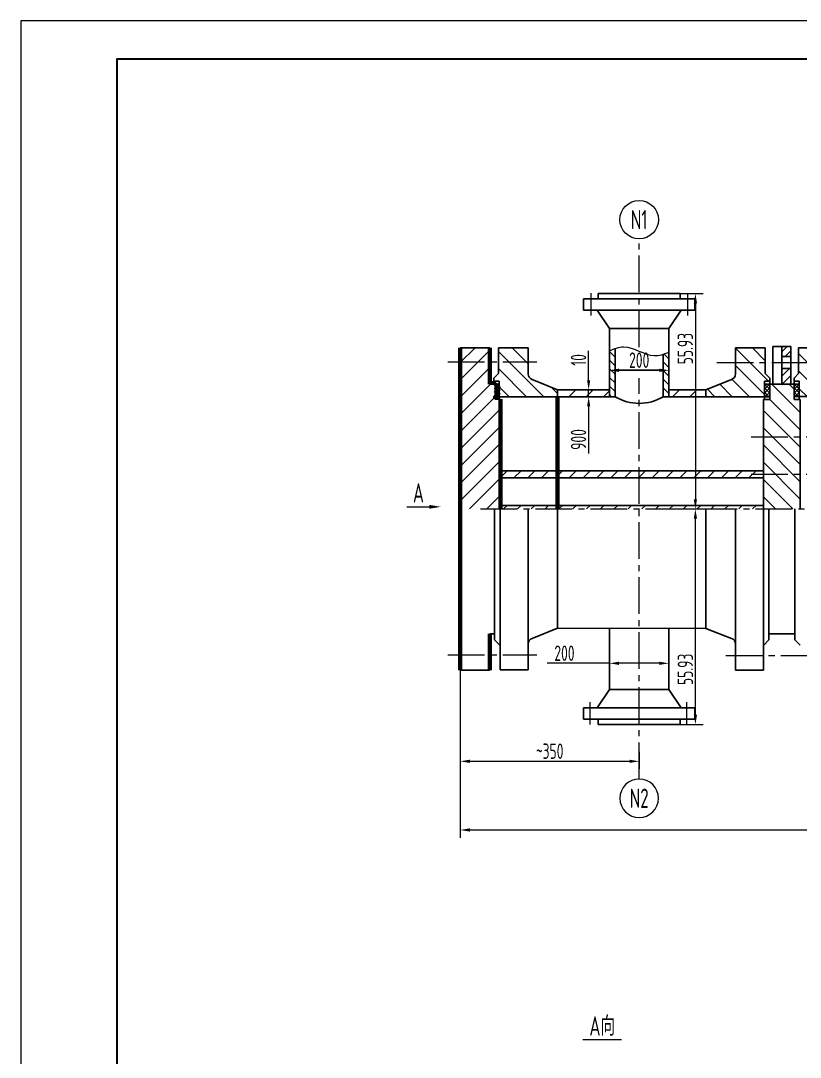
# Model space of a CAD drawing. Header units: millimetres. Extents: x 5765 to 6606, y -201 to 393.
# Drawn here: x 5765 to 5967.6, y 124.3 to 393.4 of the extents above; entities that cross this region are included whole.
import ezdxf
from ezdxf.enums import TextEntityAlignment as Align

# ---------------------------------------------------------------- set-up
doc = ezdxf.new("R2010")
doc.units = ezdxf.units.MM
doc.linetypes.add('CENTER2', pattern=[28.575, 19.05, -3.175, 3.175, -3.175])
for name, color, linetype, lineweight in [('1粗实线', 7, 'Continuous', 35), ('2细实线', 3, 'Continuous', 13), ('3中心线', 1, 'CENTER2', 13), ('6剖面线', 6, 'Continuous', 13), ('6（图框层）', 7, 'Continuous', 100), ('7文本', 2, 'Continuous', 13), ('8标注', 3, 'Continuous', 13), ('9图表', 4, 'Continuous', 13)]:
    doc.layers.add(name, color=color, linetype=linetype, lineweight=lineweight)
doc.styles.add('lanpec', font='bpec_e.shx', dxfattribs={"width": 0.75, "bigfont": 'hztxt.shx'})
doc.styles.add('lanpec-dim', font='bpec_e.shx', dxfattribs={"width": 0.75})
doc.dimstyles.new('lanpec', dxfattribs={"dimtxt": 4, "dimasz": 2.5, "dimexe": 2, "dimexo": 0, "dimtad": 1, "dimdsep": 46, "dimtxsty": 'lanpec-dim', "dimcen": 2.5, "dimclrd": 256, "dimclre": 256, "dimclrt": 256, "dimazin": 0, "dimtfac": 1, "dimtmove": 0, "dimatfit": 3, "dimfxl": 1, "dimlwd": -1, "dimlwe": -1, "dimarcsym": 0})
doc.dimstyles.new('lanpec$0', dxfattribs={"dimscale": 10, "dimtxt": 4, "dimasz": 2.5, "dimexe": 2, "dimexo": 0, "dimtad": 1, "dimdec": 1, "dimdsep": 46, "dimtxsty": 'lanpec-dim', "dimcen": 0.09, "dimclrd": 256, "dimclre": 256, "dimclrt": 256, "dimadec": 1, "dimazin": 0, "dimtfac": 0.707, "dimtdec": 1, "dimtmove": 0, "dimatfit": 3, "dimfxl": 1, "dimarcsym": 0})
doc.dimstyles.new('lanpec--', dxfattribs={"dimtxt": 4, "dimasz": 2.5, "dimexe": 2, "dimexo": 1, "dimtad": 1, "dimdsep": 46, "dimtxsty": 'lanpec-dim', "dimcen": 2.5, "dimse2": 1, "dimsd2": 1, "dimclrd": 256, "dimclre": 256, "dimclrt": 256, "dimadec": 0, "dimazin": 0, "dimtfac": 1, "dimtmove": 0, "dimatfit": 3, "dimfxl": 1, "dimtfill": 1, "dimlwd": -1, "dimlwe": -1, "dimarcsym": 0})

# ---------------------------------------------------------------- blocks, each defined once
blk = doc.blocks.new('A1')
at = {"layer": '1粗实线'}
blk.add_lwpolyline([(-816, 10), (-10, 10), (-10, 584), (-816, 584)], close=True, dxfattribs=at)
at = {"layer": '9图表'}
blk.add_lwpolyline([(-841, 0), (0, 0), (0, 594), (-841, 594)], close=True, dxfattribs=at)
blk = doc.blocks.new('*U39')
at = {"layer": '2细实线'}
blk.add_line((-5, 0), (5, 0), dxfattribs=at)
at = {"layer": '7文本', "style": 'lanpec', "width": 0.75}
for tag, height, p in [('节点图名称', 5, (0, 3.5)), ('比例', 4, (0, -3.25))]:
    blk.add_attdef(tag, text='', height=height, dxfattribs=at).set_placement(p, align=Align.MIDDLE_CENTER)
blk = doc.blocks.new('*X29')
for p, q in [((117.47, 219.29), (118.39, 220.21)), ((118.04, 218.45), (119.01, 219.42))]:
    blk.add_line(p, q)
blk = doc.blocks.new('*X30')
for p, q in [((117.47, 215.05), (118.81, 216.39)), ((117.52, 213.69), (119.01, 215.18)), ((118.94, 213.69), (119.01, 213.76))]:
    blk.add_line(p, q)
blk = doc.blocks.new('*D58')
at = {"layer": '8标注', "transparency": 16777216}
for p, q in [((5879.21, 224.85), (5879.21, 199.16)), ((5925.7, 203.65), (5925.7, 199.16)), ((5881.71, 201.16), (5923.2, 201.16))]:
    blk.add_line(p, q, dxfattribs=at)
for points in [[(5881.71, 201.58), (5881.71, 200.74), (5879.21, 201.16)], [(5923.2, 201.58), (5923.2, 200.74), (5925.7, 201.16)]]:
    blk.add_solid(points, dxfattribs=at)
at = {"layer": 'Defpoints', "color": 0, "transparency": 16777216}
for p in [(5879.21, 224.85), (5925.7, 203.65), (5925.7, 201.16)]:
    blk.add_point(p, dxfattribs=at)
at = {"layer": '8标注', "transparency": 16777216, "insert": (5902.45, 203.78), "char_height": 4, "attachment_point": 5, "style": 'lanpec-dim'}
blk.add_mtext('~350', dxfattribs=at)
blk = doc.blocks.new('*D60')
at = {"layer": '8标注', "transparency": 16777216}
for p, q in [((5879.21, 224.85), (5879.21, 181.33)), ((6321.53, 212.74), (6321.53, 181.33)), ((5881.71, 183.33), (6319.03, 183.33))]:
    blk.add_line(p, q, dxfattribs=at)
for points in [[(5881.71, 183.75), (5881.71, 182.91), (5879.21, 183.33)], [(6319.03, 183.75), (6319.03, 182.91), (6321.53, 183.33)]]:
    blk.add_solid(points, dxfattribs=at)
at = {"layer": 'Defpoints', "color": 0, "transparency": 16777216}
for p in [(5879.21, 224.85), (6321.53, 212.74), (6321.53, 183.33)]:
    blk.add_point(p, dxfattribs=at)
at = {"layer": '8标注', "transparency": 16777216, "insert": (6100.37, 185.96), "char_height": 4, "attachment_point": 5, "style": 'lanpec-dim'}
blk.add_mtext('6286.74', dxfattribs=at)
blk = doc.blocks.new('*D61')
at = {"layer": '8标注', "transparency": 16777216}
for p, q in [((5917.98, 302.67), (5917.98, 304.67)), ((5933.42, 302.65), (5933.42, 304.67)), ((5930.92, 302.67), (5920.48, 302.67))]:
    blk.add_line(p, q, dxfattribs=at)
for points in [[(5920.48, 303.09), (5920.48, 302.25), (5917.98, 302.67)], [(5930.92, 303.09), (5930.92, 302.25), (5933.42, 302.67)]]:
    blk.add_solid(points, dxfattribs=at)
at = {"layer": 'Defpoints', "color": 0, "transparency": 16777216}
for p in [(5917.98, 302.67), (5917.98, 302.67), (5933.42, 302.65)]:
    blk.add_point(p, dxfattribs=at)
at = {"layer": '8标注', "transparency": 16777216, "insert": (5925.7, 305.3), "char_height": 4, "attachment_point": 5, "style": 'lanpec-dim'}
blk.add_mtext('200', dxfattribs=at)
blk = doc.blocks.new('*D62')
at = {"layer": '8标注', "transparency": 16777216}
for p, q in [((5917.98, 226.6), (5901.8, 226.6)), ((5917.98, 225.6), (5917.98, 228.6)), ((5930.92, 226.6), (5920.48, 226.6)), ((5933.42, 226.6), (5933.42, 228.6))]:
    blk.add_line(p, q, dxfattribs=at)
for points in [[(5920.48, 227.02), (5920.48, 226.18), (5917.98, 226.6)], [(5930.92, 227.02), (5930.92, 226.18), (5933.42, 226.6)]]:
    blk.add_solid(points, dxfattribs=at)
at = {"layer": 'Defpoints', "color": 0, "transparency": 16777216}
for p in [(5917.98, 226.6), (5933.42, 226.6), (5917.98, 225.6)]:
    blk.add_point(p, dxfattribs=at)
at = {"layer": '8标注', "transparency": 16777216, "insert": (5906.29, 229.22), "char_height": 4, "attachment_point": 5, "style": 'lanpec-dim'}
blk.add_mtext('200', dxfattribs=at)
blk = doc.blocks.new('*D63')
at = {"layer": '8标注', "transparency": 16777216}
for p, q in [((5912.57, 300.1), (5912.57, 307.72)), ((5912.57, 297.6), (5910.57, 297.6)), ((5912.57, 295.8), (5912.57, 297.6)), ((5912.57, 295.8), (5910.57, 295.8)), ((5912.57, 293.3), (5912.57, 290.8))]:
    blk.add_line(p, q, dxfattribs=at)
for points in [[(5912.15, 300.1), (5912.99, 300.1), (5912.57, 297.6)], [(5912.15, 293.3), (5912.99, 293.3), (5912.57, 295.8)]]:
    blk.add_solid(points, dxfattribs=at)
at = {"layer": 'Defpoints', "color": 0, "transparency": 16777216}
for p in [(5912.57, 297.6), (5912.57, 295.8), (5912.57, 295.8)]:
    blk.add_point(p, dxfattribs=at)
at = {"layer": '8标注', "transparency": 16777216, "insert": (5909.94, 305.37), "char_height": 4, "attachment_point": 5, "rotation": 90, "style": 'lanpec-dim'}
blk.add_mtext('10', dxfattribs=at)
blk = doc.blocks.new('*D64')
at = {"layer": '8标注', "transparency": 16777216}
for p, q in [((5914.18, 295.8), (5910.57, 295.8)), ((5912.57, 293.3), (5912.57, 281.1))]:
    blk.add_line(p, q, dxfattribs=at)
blk.add_solid([(5912.15, 293.3), (5912.99, 293.3), (5912.57, 295.8)], dxfattribs=at)
at = {"layer": 'Defpoints', "color": 0, "transparency": 16777216}
for p in [(5915.18, 295.8), (5912.57, 261.26), (5915.18, 261.26)]:
    blk.add_point(p, dxfattribs=at)
at = {"layer": '8标注', "transparency": 16777216, "insert": (5909.94, 284.72), "char_height": 4, "attachment_point": 5, "rotation": 90, "style": 'lanpec-dim', "bg_fill": 3, "box_fill_scale": 1.1, "bg_fill_color": 256, "bg_fill_true_color": 13158600, "bg_fill_transparency": 0}
blk.add_mtext('900', dxfattribs=at)
blk = doc.blocks.new('*X76')
for p, q in [((114.44, 233.24), (115.33, 234.12)), ((114.44, 233.94), (114.62, 234.12)), ((114.44, 232.53), (115.36, 233.45)), ((115.36, 232.54), (114.44, 233.45)), ((115.36, 233.24), (114.48, 234.12)), ((115.36, 233.95), (115.19, 234.12)), ((115.17, 232.02), (114.44, 232.75)), ((114.46, 232.02), (114.44, 232.04)), ((114.64, 232.02), (115.36, 232.74))]:
    blk.add_line(p, q)
blk = doc.blocks.new('*D78')
at = {"layer": '8标注', "transparency": 16777216}
for p, q in [((5936.31, 322.6), (5942.31, 322.6)), ((5940.31, 320.1), (5940.31, 269.17)), ((5936.31, 266.67), (5942.31, 266.67))]:
    blk.add_line(p, q, dxfattribs=at)
for points in [[(5939.89, 320.1), (5940.73, 320.1), (5940.31, 322.6)], [(5939.89, 269.17), (5940.73, 269.17), (5940.31, 266.67)]]:
    blk.add_solid(points, dxfattribs=at)
at = {"layer": 'Defpoints', "color": 0, "transparency": 16777216}
for p in [(5936.31, 322.6), (5936.31, 266.67), (5940.31, 266.67)]:
    blk.add_point(p, dxfattribs=at)
at = {"layer": '8标注', "transparency": 16777216, "insert": (5937.69, 308.31), "char_height": 4, "attachment_point": 5, "rotation": 90, "style": 'lanpec-dim'}
blk.add_mtext('55.93', dxfattribs=at)
blk = doc.blocks.new('*D79')
at = {"layer": '8标注', "transparency": 16777216}
for p, q in [((5936.31, 266.67), (5942.31, 266.67)), ((5940.31, 213.24), (5940.31, 264.17)), ((5936.31, 210.74), (5942.31, 210.74))]:
    blk.add_line(p, q, dxfattribs=at)
for points in [[(5939.89, 264.17), (5940.73, 264.17), (5940.31, 266.67)], [(5939.89, 213.24), (5940.73, 213.24), (5940.31, 210.74)]]:
    blk.add_solid(points, dxfattribs=at)
at = {"layer": 'Defpoints', "color": 0, "transparency": 16777216}
for p in [(5936.31, 266.67), (5940.31, 266.67), (5936.31, 210.74)]:
    blk.add_point(p, dxfattribs=at)
at = {"layer": '8标注', "transparency": 16777216, "insert": (5937.69, 225.03), "char_height": 4, "attachment_point": 5, "rotation": 90, "style": 'lanpec-dim'}
blk.add_mtext('55.93', dxfattribs=at)
blk = doc.blocks.new('管口号')
at = {"layer": '2细实线'}
blk.add_circle((0, 5), 5, dxfattribs=at)
at = {"layer": '7文本', "style": 'lanpec', "width": 0.75}
blk.add_attdef('N', text='', height=5, dxfattribs=at).set_placement((0, 5), align=Align.MIDDLE_CENTER)
blk = doc.blocks.new('*D82')
at = {"layer": '8标注', "transparency": 16777216}
for p, q in [((5917.99, 302.69), (5917.99, 304.69)), ((5933.43, 302.67), (5933.43, 304.69)), ((5930.93, 302.69), (5920.49, 302.69))]:
    blk.add_line(p, q, dxfattribs=at)
for points in [[(5920.49, 303.11), (5920.49, 302.27), (5917.99, 302.69)], [(5930.93, 303.11), (5930.93, 302.27), (5933.43, 302.69)]]:
    blk.add_solid(points, dxfattribs=at)
at = {"layer": 'Defpoints', "color": 0, "transparency": 16777216}
for p in [(5917.99, 302.69), (5917.99, 302.69), (5933.43, 302.67)]:
    blk.add_point(p, dxfattribs=at)
at = {"layer": '8标注', "transparency": 16777216, "insert": (5925.71, 305.32), "char_height": 4, "attachment_point": 5, "style": 'lanpec-dim'}
blk.add_mtext('200', dxfattribs=at)

msp = doc.modelspace()

# ---------------------------------------------------------------- hatches: boundary and pattern name
at = {"layer": '6剖面线'}
h = msp.add_hatch(dxfattribs=at)
h.set_pattern_fill('ANSI31', color=256, style=0)
h.set_pattern_definition([(45, (4627.364, 3340.9113), (-2.245064, 2.245064), [])])
h.paths.add_polyline_path([(5889.672, 295.217), (5888.303, 295.217), (5888.303, 295.965), (5888.303, 299.117), (5886.935, 299.117), (5886.935, 308.526), (5879.21, 308.526), (5879.21, 266.688), (5889.672, 266.688)])
h = msp.add_hatch(dxfattribs=at)
h.set_pattern_fill('ANSI31', color=256, angle=90, style=0)
h.set_pattern_definition([(135, (-666003.6124, -311950.4347), (-2.24506403, -2.24506403), [])])
h.paths.add_polyline_path([(5889.116, 308.526), (5896.841, 308.526), (5896.841, 304.716), (5889.116, 304.716)])
edge = h.paths.add_edge_path()
edge.add_line((5887.958, 300.678), (5889.116, 301.836))
edge.add_line((5889.116, 301.836), (5889.116, 304.716))
edge.add_line((5889.116, 304.716), (5896.841, 304.716))
edge.add_line((5896.841, 304.716), (5896.841, 301.74))
edge.add_arc((5898.341, 301.74), 1.5, 540, 612.49311)
edge.add_line((5897.89, 300.309), (5904.511, 297.621))
edge.add_line((5904.511, 297.621), (5904.511, 295.821))
edge.add_line((5904.511, 295.821), (5889.327, 295.821))
edge.add_line((5889.327, 295.821), (5889.327, 299.848))
edge.add_line((5889.327, 299.848), (5887.958, 299.848))
edge.add_line((5887.958, 299.848), (5887.958, 300.135))
edge.add_line((5887.958, 300.135), (5887.958, 300.678))
h = msp.add_hatch(dxfattribs=at)
h.set_pattern_fill('ANSI31', color=256, scale=0.5, angle=90, style=0)
h.set_pattern_definition([(135, (0.01, 2e-12), (-1.122532, -1.122532), [])])
edge = h.paths.add_edge_path()
edge.add_spline(control_points=[(5919.452, 308.328), (5918.965, 308.158), (5918.478, 307.947), (5917.992, 307.719)], knot_values=[1.2270765, 1.2270765, 1.2270765, 1.2270765, 2.7670591, 2.7670591, 2.7670591, 2.7670591], degree=3, periodic=0)
edge.add_line((5917.992, 307.719), (5917.992, 295.805))
edge.add_line((5917.992, 295.805), (5919.452, 295.805))
edge.add_line((5919.452, 295.805), (5919.452, 308.328))
edge = h.paths.add_edge_path()
edge.add_spline(control_points=[(5933.426, 307.403), (5932.94, 307.2), (5932.453, 307.014), (5931.966, 306.865)], knot_values=[15.7964913, 15.7964913, 15.7964913, 15.7964913, 17.3148715, 17.3148715, 17.3148715, 17.3148715], degree=3, periodic=0)
edge.add_line((5931.966, 306.865), (5931.966, 295.805))
edge.add_line((5931.966, 295.805), (5933.426, 295.805))
edge.add_line((5933.426, 295.805), (5933.426, 307.403))
h = msp.add_hatch(dxfattribs=at)
h.set_pattern_fill('ANSI31', color=256, angle=90, style=0)
h.set_pattern_definition([(135, (-665999.5444, -311950.4507), (-2.24506403, -2.24506403), [])])
h.paths.add_polyline_path([(5958.452, 308.51), (5950.727, 308.51), (5950.727, 304.7), (5958.452, 304.7)])
edge = h.paths.add_edge_path()
edge.add_line((5959.61, 300.662), (5958.452, 301.82))
edge.add_line((5958.452, 301.82), (5958.452, 304.7))
edge.add_line((5958.452, 304.7), (5950.727, 304.7))
edge.add_line((5950.727, 304.7), (5950.727, 301.724))
edge.add_arc((5949.227, 301.724), 1.5, -72.49311, 0, ccw=False)
edge.add_line((5949.678, 300.293), (5943.057, 297.605))
edge.add_line((5943.057, 297.605), (5943.057, 295.805))
edge.add_line((5943.057, 295.805), (5958.241, 295.805))
edge.add_line((5958.241, 295.805), (5958.241, 299.832))
edge.add_line((5958.241, 299.832), (5959.61, 299.832))
edge.add_line((5959.61, 299.832), (5959.61, 300.119))
edge.add_line((5959.61, 300.119), (5959.61, 300.662))
h = msp.add_hatch(dxfattribs=at)
h.set_pattern_fill('ANSI31', color=256, angle=90, style=0)
h.set_pattern_definition([(135, (4744.0366, 1242.7503), (-2.245064, -2.245064), [])])
h.paths.add_polyline_path([(5974.813, 304.7), (5974.813, 308.51), (5967.088, 308.51), (5967.088, 304.7)])
h.paths.add_polyline_path([(5974.813, 301.126), (5974.813, 304.7), (5967.088, 304.7), (5967.088, 301.82), (5965.93, 300.662), (5965.93, 300.119), (5965.93, 299.832), (5967.306, 299.832), (5967.306, 299.101), (5967.306, 295.837), (5982.36, 295.837), (5982.36, 297.646), (5975.862, 299.696, -0.3273001)])
h = msp.add_hatch(dxfattribs=at)
h.set_pattern_fill('ANSI31', color=256, angle=90, style=0)
h.paths.add_polyline_path([(5967.556, 295.135), (5965.93, 295.135), (5965.93, 295.872), (5965.93, 299.101), (5965.088, 299.101), (5962.77, 299.101), (5959.617, 299.101), (5959.617, 295.872), (5959.617, 295.135), (5957.991, 295.135), (5957.991, 285.422), (5967.556, 285.422)])
h.paths.add_polyline_path([(5967.556, 285.422), (5957.991, 285.422), (5957.991, 275.672), (5967.556, 275.672)])
h.paths.add_polyline_path([(5967.556, 275.672), (5957.991, 275.672), (5957.991, 266.672), (5967.556, 266.672), (5967.556, 268.172)])
h = msp.add_hatch(dxfattribs=at)
h.set_pattern_fill('ANSI31', color=256, style=0)
h.set_pattern_definition([(45, (4744.0366, 1242.7503), (-2.245064, 2.245064), [])])
h.paths.add_polyline_path([(5933.416, 297.605), (5933.416, 295.805), (5943.057, 295.805), (5943.057, 297.581), (5938.996, 297.605)])
h.paths.add_polyline_path([(5917.982, 295.811), (5917.982, 297.605), (5912.487, 297.605), (5904.511, 297.621), (5904.511, 295.821)])
at = {"layer": '6（图框层）'}
h = msp.add_hatch(dxfattribs=at)
h.set_pattern_fill('ANSI37', color=4, scale=0.2)
h.set_pattern_definition([(45, (4627.36415, 3340.9113), (-0.4490128, 0.4490128), []), (135, (4627.36415, 3340.9113), (-0.4490128, -0.4490128), [])])
h.paths.add_polyline_path([(5889.327, 299.117), (5888.303, 299.117), (5888.303, 295.965), (5889.327, 295.965)])

# ---------------------------------------------------------------- linework, layer by layer
at = {"ltscale": 0.5}
for p, q in [((5911.223, 318.329), (5911.223, 321.226)), ((5940.176, 321.226), (5911.223, 321.226)), ((5915.085, 322.604), (5936.313, 322.604)), ((5915.085, 321.226), (5915.085, 322.604)), ((5936.313, 321.226), (5936.313, 322.604)), ((5940.176, 318.329), (5940.176, 321.226)), ((5911.223, 318.329), (5940.176, 318.329)), ((5914.785, 318.329), (5917.982, 313.511)), ((5936.614, 318.329), (5933.416, 313.511)), ((5917.982, 313.511), (5933.416, 313.511)), ((5917.982, 313.511), (5917.982, 295.805)), ((5933.416, 313.511), (5933.416, 295.805)), ((5879.21, 308.526), (5886.935, 308.526)), ((5879.21, 308.526), (5886.935, 308.526)), ((5879.21, 308.526), (5886.935, 308.526)), ((5879.21, 308.526), (5886.935, 308.526)), ((5889.116, 308.526), (5896.841, 308.526)), ((5889.116, 301.836), (5889.116, 308.526)), ((5896.841, 308.526), (5896.841, 301.74)), ((5919.452, 308.328), (5919.452, 295.805)), ((5931.966, 306.865), (5931.966, 295.805)), ((5950.727, 308.51), (5950.727, 301.724)), ((5958.452, 308.51), (5950.727, 308.51)), ((5958.452, 301.82), (5958.452, 308.51)), ((5962.77, 308.89), (5960.453, 308.89)), ((5960.453, 308.89), (5960.453, 299.101)), ((5962.77, 308.89), (5965.088, 308.89)), ((5962.77, 299.101), (5962.77, 308.89)), ((5965.088, 308.89), (5965.088, 305.237)), ((5967.088, 301.82), (5967.088, 308.51)), ((5967.088, 308.51), (5974.813, 308.51)), ((5962.77, 306.245), (5965.088, 306.245)), ((5965.088, 305.237), (5965.088, 302.239)), ((5887.958, 300.678), (5889.116, 301.836)), ((5959.61, 300.662), (5958.452, 301.82)), ((5965.088, 303.155), (5962.77, 303.155)), ((5965.088, 302.239), (5965.088, 299.101)), ((5965.93, 300.662), (5967.088, 301.82)), ((5886.935, 299.117), (5888.303, 299.117)), ((5887.958, 299.848), (5887.958, 300.678)), ((5887.958, 299.848), (5889.327, 299.848)), ((5889.327, 299.117), (5888.303, 299.117)), ((5888.303, 295.965), (5888.303, 299.117)), ((5889.327, 299.848), (5889.327, 295.217)), ((5889.327, 295.853), (5889.327, 299.117)), ((5904.511, 297.621), (5897.89, 300.309)), ((5943.057, 297.605), (5949.678, 300.293)), ((5958.241, 299.832), (5958.241, 295.135)), ((5959.61, 299.832), (5958.241, 299.832)), ((5958.241, 299.832), (5958.241, 295.805)), ((5959.61, 299.832), (5958.241, 299.832)), ((5958.241, 295.135), (5958.241, 299.101)), ((5958.249, 299.101), (5959.63, 299.101)), ((5958.27, 299.101), (5959.63, 299.101)), ((5959.61, 300.119), (5959.61, 300.662)), ((5959.61, 299.117), (5959.61, 300.119)), ((5959.61, 299.117), (5959.61, 300.119)), ((5959.617, 295.872), (5959.617, 299.117)), ((5959.623, 299.101), (5962.77, 299.101)), ((5962.77, 299.101), (5965.088, 299.101)), ((5965.088, 299.101), (5967.306, 299.101)), ((5967.277, 299.101), (5965.917, 299.101)), ((5965.93, 300.119), (5965.93, 300.662)), ((5965.93, 299.117), (5965.93, 300.119)), ((5965.93, 299.117), (5965.93, 300.119)), ((5965.93, 299.832), (5967.306, 299.832)), ((5965.93, 299.832), (5967.306, 299.832)), ((5965.93, 295.872), (5965.93, 299.117)), ((5967.306, 299.101), (5967.306, 299.832)), ((5967.306, 299.101), (5967.306, 299.832)), ((5967.306, 295.135), (5967.306, 299.101)), ((5904.511, 295.821), (5904.511, 297.621)), ((5904.511, 295.821), (5904.511, 297.621)), ((5917.982, 297.605), (5904.579, 297.605)), ((5943.057, 297.605), (5933.416, 297.605)), ((5943.057, 295.805), (5943.057, 297.605)), ((5888.303, 295.217), (5889.672, 295.217)), ((5904.511, 295.821), (5889.334, 295.821)), ((5904.579, 295.805), (5908.579, 295.805)), ((5908.579, 295.805), (5919.452, 295.805)), ((5931.966, 295.805), (5943.057, 295.805)), ((5943.057, 295.805), (5959.617, 295.805)), ((5957.991, 295.135), (5957.991, 266.672)), ((5959.617, 295.135), (5957.991, 295.135)), ((5959.617, 295.135), (5959.617, 295.872)), ((5965.93, 295.135), (5965.93, 295.872)), ((5965.93, 295.837), (5982.36, 295.837)), ((5965.93, 295.135), (5967.556, 295.135)), ((5967.556, 295.135), (5967.556, 268.172)), ((5888.139, 240.149), (5888.139, 266.688)), ((5889.56, 224.868), (5889.56, 266.688)), ((5896.841, 266.688), (5896.841, 224.868)), ((5904.511, 266.656), (5904.511, 235.69)), ((5904.521, 235.69), (5904.521, 266.688)), ((5943.047, 235.674), (5943.047, 266.672)), ((5950.727, 266.672), (5950.727, 224.852)), ((5958.008, 224.852), (5958.008, 266.672)), ((5959.429, 240.133), (5959.429, 266.672)), ((5966.135, 240.133), (5966.135, 266.672)), ((5967.556, 266.672), (5967.556, 268.172)), ((5888.139, 232.675), (5888.139, 240.149)), ((5959.429, 232.659), (5959.429, 240.133)), ((5966.135, 240.133), (5966.135, 232.714)), ((5886.935, 234.258), (5888.139, 234.258)), ((5904.521, 235.69), (5897.89, 233.066)), ((5943.047, 235.674), (5904.521, 235.69)), ((5917.982, 219.832), (5917.982, 235.674)), ((5933.416, 219.832), (5933.416, 235.674)), ((5943.047, 235.674), (5949.678, 233.05)), ((5959.429, 234.242), (5966.135, 234.242)), ((5888.139, 232.675), (5889.56, 231.254)), ((5959.429, 232.659), (5958.008, 231.238)), ((5966.135, 232.714), (5967.543, 231.306)), ((5879.21, 224.85), (5886.935, 224.85)), ((5896.841, 224.868), (5889.56, 224.868)), ((5950.727, 224.852), (5958.008, 224.852)), ((5914.785, 215.014), (5917.982, 219.832)), ((5917.982, 219.832), (5933.416, 219.832)), ((5936.614, 215.014), (5933.416, 219.832)), ((5911.223, 215.014), (5911.223, 212.118)), ((5911.223, 215.014), (5940.176, 215.014)), ((5940.176, 215.014), (5940.176, 212.118)), ((5940.176, 212.118), (5911.223, 212.118)), ((5915.085, 212.118), (5915.085, 210.739)), ((5915.085, 210.739), (5936.313, 210.739)), ((5936.313, 212.118), (5936.313, 210.739))]:
    msp.add_line(p, q, dxfattribs=at)
for centre, radius, start, end in [((5898.341, 301.74), 1.5, 180, 252.49311), ((5949.227, 301.724), 1.5, 287.50689, 0), ((5925.709, 306.443), 12.342, 239.53703, 300.46297), ((5898.341, 231.636), 1.5, 107.50689, 180), ((5949.227, 231.62), 1.5, 0, 72.49311)]:
    msp.add_arc(centre, radius, start, end, dxfattribs=at)
at = {"layer": '2细实线'}
msp.add_line((5865.335, 267.237), (5871.184, 267.237), dxfattribs=at)
msp.add_open_spline([(5917.992, 307.719), (5919.214, 308.293), (5923.041, 309.736), (5928.232, 305.598), (5932.149, 306.87), (5933.426, 307.403)], degree=3, knots=[1.2270765, 1.2270765, 1.2270765, 1.2270765, 5.0976073, 13.3282816, 17.3148715, 17.3148715, 17.3148715, 17.3148715], dxfattribs=at)
msp.add_solid([(5871.184, 267.737), (5871.184, 266.737), (5874.184, 267.237)], dxfattribs=at)
at = {"layer": '3中心线', "ltscale": 0.5}
for p, q in [((5925.699, 308.644), (5925.699, 336.786)), ((5913.138, 322.682), (5913.138, 316.889)), ((5938.26, 322.682), (5938.26, 316.889)), ((5876.02, 304.86), (5899.141, 304.86)), ((5945.864, 304.7), (5978.751, 304.7)), ((5925.699, 196.558), (5925.699, 300.661)), ((5954.788, 285.422), (6284.056, 285.422)), ((5954.788, 275.672), (6249.556, 275.672)), ((5884.512, 266.672), (6326.51, 266.672)), ((5876.02, 228.804), (5899.141, 228.804)), ((5948.213, 228.644), (5978.751, 228.644)), ((5913, 210.73), (5913, 216.524)), ((5938.122, 210.73), (5938.122, 216.524))]:
    msp.add_line(p, q, dxfattribs=at)
at = {"layer": '6（图框层）'}
for p, q in [((5879.21, 308.526), (5879.21, 266.688)), ((5886.935, 299.117), (5886.935, 308.526)), ((5887.958, 299.848), (5887.958, 299.117)), ((5888.303, 295.965), (5889.327, 295.965)), ((5888.303, 295.965), (5888.303, 295.217)), ((5889.672, 295.217), (5889.672, 266.688)), ((5904.511, 295.821), (5904.521, 266.688)), ((5879.21, 224.85), (5879.21, 266.688)), ((5886.935, 234.258), (5886.935, 224.85))]:
    msp.add_line(p, q, dxfattribs=at)

# ---------------------------------------------------------------- block references
msp.add_blockref('*U39', (5916.091, 128.937)).add_auto_attribs({'节点图名称': 'A向'})
at = {"layer": '2细实线'}
msp.add_blockref('A1', (6606.028, -200.559), dxfattribs=at)
at = {"layer": '6剖面线', "yscale": 1.5, "zscale": 1.5}
for name, p, xscale in [('*X29', (5786.571, -21.431), 1.5), ('*X30', (5786.571, -21.431), 1.5), ('*X76', (5786.578, -52.085), 1.5), ('*X76', (6138.97, -52.085), -1.5)]:
    msp.add_blockref(name, p, dxfattribs=dict(at, xscale=xscale))
at = {"layer": '8标注'}
msp.add_blockref('管口号', (5925.699, 336.786), dxfattribs=at).add_auto_attribs({'N': 'N1'})
ref = msp.add_blockref('管口号', (5925.699, 196.558), dxfattribs=dict(at, xscale=-1, rotation=180))
ref.add_attrib('N', 'N2', dxfattribs={"layer": '7文本', "height": 5, "style": 'lanpec', "width": 0.75}).set_placement((5925.699, 191.558), align=Align.MIDDLE_CENTER)

# ---------------------------------------------------------------- texts
at = {"layer": '2细实线', "insert": (5868.357, 270.855), "char_height": 5, "attachment_point": 5, "style": 'lanpec-dim'}
msp.add_mtext('A', dxfattribs=at)

# ---------------------------------------------------------------- dimensions: what is measured, and where the dimension line sits
at = {"layer": '8标注'}
for p1, angle, picture, middle in [((5936.313, 322.604), 90, '*D78', (5940.31, 308.31)), ((5936.313, 210.739), 270, '*D79', (5940.31, 225.034))]:
    dim = msp.add_linear_dim(base=(5940.31, 266.672), p1=p1, p2=(5936.313, 266.672), angle=angle, dimstyle='lanpec$0', override={"dimscale": 1, "dimdec": 2, "dimcen": 2.5, "dimadec": 2, "dimtfac": 1, "dimtdec": 2, "dimlwd": 65535, "dimlwe": 65535}, dxfattribs=at)
    dim.commit()
    dim.dimension.update_dxf_attribs({"geometry": picture, "text_midpoint": middle, "dimtype": 160})
dim = msp.add_linear_dim(base=(5912.57, 295.805), p1=(5912.57, 297.605), p2=(5912.57, 295.805), angle=90, text='10', dimstyle='lanpec', dxfattribs=at)
dim.commit()
dim.dimension.update_dxf_attribs({"geometry": '*D63', "text_midpoint": (5912.57, 305.373), "dimtype": 160})
for base, p1, p2, text, picture, middle in [((5917.982, 302.67), (5933.416, 302.649), (5917.982, 302.67), '200', '*D61', (5925.699, 305.295)), ((5917.992, 302.69), (5933.426, 302.669), (5917.992, 302.69), '200', '*D82', (5925.709, 305.315)), ((5925.699, 201.16), (5879.21, 224.85), (5925.699, 203.647), '~350', '*D58', (5902.455, 203.785)), ((6321.53, 183.33), (5879.21, 224.85), (6321.53, 212.739), '6286.74', '*D60', (6100.37, 185.955))]:
    dim = msp.add_linear_dim(base=base, p1=p1, p2=p2, text=text, dimstyle='lanpec', dxfattribs=at)
    dim.commit()
    dim.dimension.update_dxf_attribs({"geometry": picture, "text_midpoint": middle})
dim = msp.add_linear_dim(base=(5917.982, 226.599), p1=(5933.416, 226.599), p2=(5917.982, 225.599), text='200', dimstyle='lanpec', dxfattribs=at)
dim.commit()
dim.dimension.update_dxf_attribs({"geometry": '*D62', "text_midpoint": (5906.286, 226.599), "dimtype": 160})

# ---------------------------------------------------------------- next in the draw order: dimensions: what is measured, and where the dimension line sits
dim = msp.add_linear_dim(base=(5912.57, 261.264), p1=(5915.184, 295.805), p2=(5915.184, 261.264), angle=90, text='900', dimstyle='lanpec--', dxfattribs=at)
dim.commit()
dim.dimension.update_dxf_attribs({"geometry": '*D64', "text_midpoint": (5912.57, 284.72), "dimtype": 160})

# ---------------------------------------------------------------- next in the draw order: hatches: boundary and pattern name
at = {"layer": '6剖面线'}
h = msp.add_hatch(dxfattribs=at)
h.set_pattern_fill('ANSI31', color=256, scale=0.8, style=0)
h.set_pattern_definition([(45, (0.0027, -7.5602), (-1.7960512, 1.7960512), [])])
h.paths.add_polyline_path([(5925.702, 276.574), (5889.672, 276.574), (5889.672, 274.74), (5925.702, 274.74)])
h.paths.add_polyline_path([(5957.994, 276.574), (5925.702, 276.574), (5925.702, 274.74), (5957.994, 274.74)])
h = msp.add_hatch(dxfattribs=at)
h.set_pattern_fill('ANSI31', color=256, scale=0.8, style=0)
h.set_pattern_definition([(45, (0.0027, -16.545), (-1.7960512, 1.7960512), [])])
h.paths.add_polyline_path([(5889.672, 266.672), (5925.702, 266.672), (5925.702, 267.589), (5889.672, 267.589)])
h.paths.add_polyline_path([(5925.702, 266.672), (5957.994, 266.672), (5957.994, 267.589), (5925.702, 267.589)])

# ---------------------------------------------------------------- next in the draw order: linework, layer by layer
at = {"ltscale": 0.5}
for p, q in [((5889.672, 276.574), (5957.994, 276.574)), ((5889.672, 274.74), (5957.994, 274.74)), ((5889.672, 267.589), (5957.994, 267.589))]:
    msp.add_line(p, q, dxfattribs=at)

doc.saveas('drawing.dxf')
